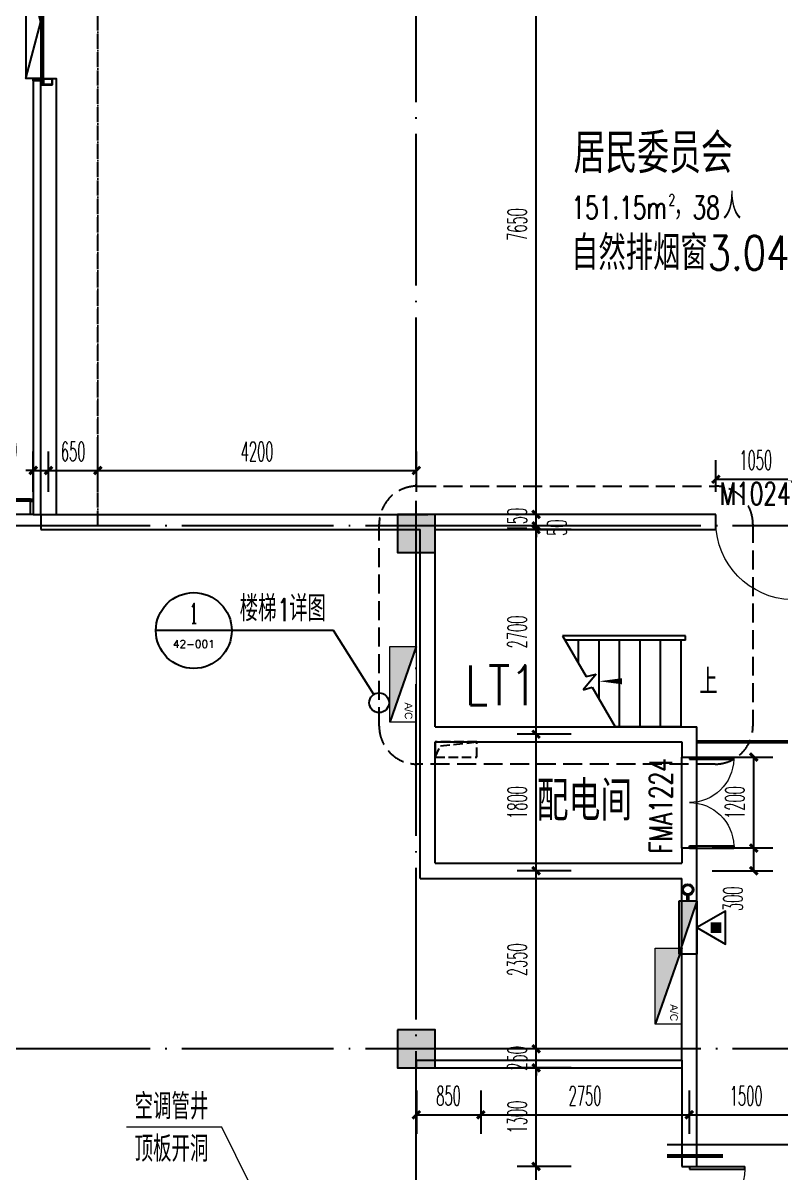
# Model space of a CAD drawing. Header units: millimetres. Extents: x -13830 to 215738, y -24143 to 193994.
# Drawn here: x 9991 to 19985, y 96261 to 111432 of the extents above; entities that cross this region are included whole.
import ezdxf
from ezdxf.enums import TextEntityAlignment as Align

# ---------------------------------------------------------------- set-up
doc = ezdxf.new("R2010")
doc.units = ezdxf.units.MM
doc.header["$LTSCALE"] = 100
doc.linetypes.add('DASH', pattern=[0.35, 0.25, -0.1])
doc.linetypes.add('DOTE', pattern=[2.42, 2, -0.2, 0.02, -0.2])
doc.layers.get('0').update_dxf_attribs({"linetype": 'CONTINUOUS'})
doc.layers.get('DEFPOINTS').update_dxf_attribs({"linetype": 'CONTINUOUS'})
for name, color, linetype in [('A-Drain-Well', 201, 'CONTINUOUS'), ('A-Fin-Stone', 64, 'CONTINUOUS'), ('COLUMN', 9, 'CONTINUOUS'), ('DIM_IDEN', 3, 'CONTINUOUS'), ('DIM_SYMB', 3, 'CONTINUOUS'), ('DOOR_FIRE', 4, 'CONTINUOUS'), ('DOOR_FIRE_TEXT', 7, 'CONTINUOUS'), ('DOTE', 8, 'CONTINUOUS'), ('EQUIP_DETAIL', 9, 'CONTINUOUS'), ('EQUIP_HATCH', 8, 'CONTINUOUS'), ('MCST 2F$0$A-_WIND----_E-', 4, 'CONTINUOUS'), ('MCST ELevations 1S$0$A-_WIND----_E-', 4, 'CONTINUOUS'), ('MCST GF$0$A-_WIND----_E-', 4, 'CONTINUOUS'), ('MCST GF$0$D-METAL', 74, 'CONTINUOUS'), ('P-FIRE-EXTI', 7, 'CONTINUOUS'), ('P-FIRE-HYDR', 1, 'CONTINUOUS'), ('PUB_DIM', 3, 'CONTINUOUS'), ('PUB_HATCH', 8, 'CONTINUOUS'), ('PUB_TEXT', 7, 'CONTINUOUS'), ('RAIL', 163, 'CONTINUOUS'), ('SPACE', 7, 'CONTINUOUS'), ('STAIR', 4, 'CONTINUOUS'), ('WALL', 2, 'CONTINUOUS'), ('WINDOW', 4, 'CONTINUOUS'), ('WINDOW_TEXT', 7, 'CONTINUOUS')]:
    doc.layers.add(name, color=color, linetype=linetype)
doc.layers.add('DIM_LEAD', color=3, linetype='CONTINUOUS', lineweight=13)
doc.layers.add('M-2019.7.9', color=6, linetype='CONTINUOUS', lineweight=15)
doc.styles.add('_TCH_DIM', font='SIMPLEX', dxfattribs={"bigfont": 'GBCBIG'})
doc.styles.add('_TCH_LABEL', font='COMPLEX', dxfattribs={"bigfont": 'GBCBIG'})
doc.styles.add('_TCH_SPACE', font='SIMPLEX', dxfattribs={"height": 5, "bigfont": 'GBCBIG'})
doc.styles.add('_TCH_WINDOW', font='SIMPLEX', dxfattribs={"height": 3.5, "bigfont": 'GBCBIG'})
doc.styles.add('DIM_FONT_T3', font='SIMPLEX', dxfattribs={"width": 0.494118, "bigfont": 'GBCBIG'})
doc.styles.add('HZDX', font='wcad.shx', dxfattribs={"bigfont": 'hzdx.shx'})
doc.styles.add('HZTXT', font='tjromans.shx', dxfattribs={"width": 0.8, "bigfont": 'hztxt.shx'})
doc.dimstyles.new('_TCH_ARCH&&100', dxfattribs={"dimtxt": 255, "dimasz": 100, "dimexe": 250, "dimexo": 300, "dimgap": 122.5, "dimtad": 1, "dimdec": 0, "dimzin": 0, "dimdsep": 46, "dimtxsty": 'DIM_FONT_T3', "dimblk": 'ARCHTICK', "dimcen": 0.09, "dimclrt": 7, "dimazin": 0, "dimtfac": 1, "dimtdec": 0, "dimtix": 1, "dimtmove": 2, "dimatfit": 3, "dimldrblk": 'ARCHTICK', "dimfxl": 1, "dimtolj": 1, "dimtzin": 0, "dimarcsym": 0})

# ---------------------------------------------------------------- blocks, each defined once
blk = doc.blocks.new('FF')
at = {"linetype": 'Continuous'}
for radius in [75, 60]:
    blk.add_circle((0, 0), radius, dxfattribs=at)
blk = doc.blocks.new('DXHS')
blk.add_hatch(color=256).paths.add_polyline_path([(-350, 240), (-350, 0), (350, 0)])
at = {"color": 7, "linetype": 'Continuous'}
for p, q in [((-350, 240), (-350, 0)), ((-350, 240), (350, 240)), ((350, 240), (350, 0)), ((-350, 0), (350, 0))]:
    blk.add_line(p, q, dxfattribs=at)
blk.add_line((-350, 240), (350, 0))
blk = doc.blocks.new('WMHQ')
at = {"layer": 'P-FIRE-EXTI', "linetype": 'Continuous'}
blk.add_hatch(color=256, dxfattribs=at).paths.add_polyline_path([(180, 70), (180, -70), (320, -70), (320, 70)])
at = {"layer": 'P-FIRE-EXTI'}
blk.add_lwpolyline([(0, 0), (375, -217), (375, 217)], close=True, dxfattribs=at)
blk = doc.blocks.new('XHS3')
at = {"const_width": 50}
blk.add_lwpolyline([(300, 120), (225, 120)], dxfattribs=at)
for name, p in [('FF', (150, 120)), ('DXHS', (650, 0))]:
    blk.add_blockref(name, p)
at = {"layer": 'P-FIRE-EXTI', "rotation": 90}
blk.add_blockref('WMHQ', (650, 240), dxfattribs=at)
blk = doc.blocks.new('A$C1D704740')
at = {"layer": 'P-FIRE-HYDR', "rotation": 270}
blk.add_blockref('XHS3', (12660, -4650), dxfattribs=at)
blk = doc.blocks.new('dsffsfddf')
at = {"layer": 'DOTE', "linetype": 'DOTE'}
blk.add_line((5000, 19850), (5000, 31000), dxfattribs=at)
at = {"layer": 'DOTE', "linetype": 'DOTE', "ltscale": 10}
for p, q in [((9200, -3600), (9200, 31000)), ((25050, 19850), (-1850, 19850)), ((25050, 12950), (-1850, 12950))]:
    blk.add_line(p, q, dxfattribs=at)
blk = doc.blocks.new('MCST 2F$0$ELDERLY CARE MULLION')
at = {"layer": 'MCST 2F$0$A-_WIND----_E-'}
blk.add_lwpolyline([(155290, -76416), (155378, -76568), (155408, -76550), (155321, -76399)], close=True, dxfattribs=at)
blk = doc.blocks.new('一层幕墙')
blk.add_lwpolyline([(20239, 10375), (20239, 10410), (20264, 10410), (20264, 10375)], close=True)
at = {"layer": 'MCST 2F$0$A-_WIND----_E-', "color": 8}
for points in [[(20264, 10410), (20264, 14975), (-486, 14975), (-486, -475), (6514, -475)], [(20239, 10410), (20239, 14950), (-461, 14950), (-461, -450), (6514, -450)]]:
    blk.add_lwpolyline(points, dxfattribs=at)
at = {"layer": 'MCST 2F$0$A-_WIND----_E-'}
blk.add_lwpolyline([(20252, 10410), (20252, 14962), (-473, 14962), (-473, -463), (6514, -463)], dxfattribs=at)
at = {"xscale": -1, "rotation": 299.9999999999999}
blk.add_blockref('MCST 2F$0$ELDERLY CARE MULLION', (164063, -85902), dxfattribs=at)
blk = doc.blocks.new('_FZH')
blk.add_lwpolyline([(-0.5, -0.5), (0.5, -0.5), (0.5, 0.5), (-0.5, 0.5)], close=True)
at = {"layer": 'PUB_HATCH'}
blk.add_solid([(-0.5, -0.5), (0.5, -0.5), (-0.5, 0.5), (0.5, 0.5)], dxfattribs=at)
blk = doc.blocks.new('sfdsfsfdsdfs10')
at = {"layer": 'COLUMN', "color": 3, "rotation": 270}
for p, xscale, yscale, zscale in [((9850, 20300), 499.9999999995343, 499.9999999995343, 499.9999999995343), ((9850, 13500), 500.0000000000001, 500.0000000000001, 500.0000000000001)]:
    blk.add_blockref('_FZH', p, dxfattribs=dict(at, xscale=xscale, yscale=yscale, zscale=zscale))
blk = doc.blocks.new('MCST GF$0$elderly care_mullion_2')
at = {"layer": 'MCST GF$0$A-_WIND----_E-'}
for points in [[(170892, -82280), (170892, -82247), (170972, -82247), (170972, -82250), (170950, -82250), (170950, -82280)], [(170892, -82282), (170951, -82282), (170951, -82251), (170954, -82251), (170954, -82282), (170972, -82282), (170972, -82397), (170892, -82397)]]:
    blk.add_lwpolyline(points, close=True, dxfattribs=at)
at = {"layer": 'MCST GF$0$A-_WIND----_E-', "color": 8}
for points in [[(170895, -82250), (170895, -82277), (170947, -82277), (170947, -82250)], [(170895, -82394), (170895, -82285), (170969, -82285), (170969, -82394)]]:
    blk.add_lwpolyline(points, close=True, dxfattribs=at)
blk = doc.blocks.new('dfsfs')
blk.add_lwpolyline([(-270, 5615), (-300, 5615)])
at = {"layer": 'MCST GF$0$A-_WIND----_E-', "color": 8}
blk.add_lwpolyline([(-168, 7161), (-168, 5628), (-193, 5628), (-193, 7161)], close=True, dxfattribs=at)
at = {"layer": 'MCST GF$0$A-_WIND----_E-'}
blk.add_lwpolyline([(-180, 7161), (-180, 5628)], dxfattribs=at)
at = {"layer": 'MCST GF$0$D-METAL'}
blk.add_lwpolyline([(-300, 7175), (-200, 7175), (-200, 7145), (-300, 7145)], close=True, dxfattribs=at)
blk.add_lwpolyline([(-300, 5615), (-300, 5645), (-200, 5645), (-200, 5615), (-270, 5615)], dxfattribs=at)
at = {"layer": 'WALL'}
blk.add_lwpolyline([(0, 7345), (0, 7145), (-50, 7145), (-50, 7225), (-200, 7225), (-200, 7345)], close=True, dxfattribs=at)
for points in [[(-200, 5565), (-50, 5565), (-50, 5645), (0, 5645), (0, -105)], [(-200, -105), (-200, 5565)]]:
    blk.add_lwpolyline(points, dxfattribs=at)
at = {"xscale": -1, "rotation": 90}
blk.add_blockref('MCST GF$0$elderly care_mullion_2', (-82447, 178117), dxfattribs=at)
at = {"rotation": 90}
blk.add_blockref('MCST GF$0$elderly care_mullion_2', (-82447, -165327), dxfattribs=at)
blk = doc.blocks.new('5HP')
at = {"layer": 'EQUIP_HATCH'}
blk.add_hatch(color=256, dxfattribs=at).paths.add_polyline_path([(11197, 101719), (10847, 101719), (10847, 100719)])
at = {"color": 0, "linetype": 'ByBlock'}
blk.add_lwpolyline([(10847, 101719), (11197, 101719), (11197, 100719), (10847, 100719)], close=True, dxfattribs=at)
at = {"layer": 'EQUIP_DETAIL'}
blk.add_line((11197, 101719), (10847, 100719), dxfattribs=at)
at = {"layer": 'EQUIP_DETAIL', "style": 'HZDX'}
blk.add_text('A/C', height=100, rotation=270, dxfattribs=at).set_placement((11097, 100869), align=Align.MIDDLE)
blk = doc.blocks.new('A$C0AEA3915')
at = {"layer": 'M-2019.7.9'}
for p in [(-1997, -96410), (1502, -100391)]:
    blk.add_blockref('5HP', p, dxfattribs=at)
blk = doc.blocks.new('$DorLib2D$00000001')
for p, q in [((0.45, 0.975), (0.5, 0.975)), ((0.45, 0), (0.45, 0.975)), ((0.5, 0), (0.5, 0.975)), ((0.5, 0), (0.45, 0))]:
    blk.add_line(p, q)
at = {"lineweight": 13}
blk.add_arc((0.475, 0), 0.975, 91.4693, 180, dxfattribs=at)
blk = doc.blocks.new('$DorLib2D$00000002')
for p, q in [((-0.5, 0), (-0.5, 0.4875)), ((-0.475, 0.4875), (-0.5, 0.4875)), ((-0.475, 0), (-0.475, 0.4875)), ((0.475, 0), (0.475, 0.4875)), ((0.475, 0.4875), (0.5, 0.4875)), ((0.5, 0), (0.5, 0.4875)), ((-0.5, 0), (-0.475, 0)), ((0.5, 0), (0.475, 0))]:
    blk.add_line(p, q)
at = {"lineweight": 13}
for centre, start, end in [((-0.4875, 0), 0, 88.53072), ((0.4875, 0), 91.46928, 180)]:
    blk.add_arc(centre, 0.4875, start, end, dxfattribs=at)
blk = doc.blocks.new('DFSFDSFSF')
at = {"layer": 'DIM_IDEN'}
for p, q in [((11216, 24669), (10216, 24669)), ((12556, 24669), (11216, 24669)), ((13090, 23827), (12556, 24669)), ((16956, 17887), (25404, 17887))]:
    blk.add_line(p, q, dxfattribs=at)
at = {"layer": 'DIM_IDEN', "linetype": 'DASH', "ltscale": 10}
blk.add_lwpolyline([(13160, 23407), (13160, 26074, -0.414214), (13660, 26574), (17588, 26574, -0.414214), (18088, 26074), (18088, 23407, -0.414214), (17588, 22907), (13660, 22907, -0.414214)], format="xyb", close=True, dxfattribs=at)
at = {"layer": 'DIM_IDEN', "const_width": 50}
blk.add_lwpolyline([(16956, 17737), (17695, 17737)], dxfattribs=at)
at = {"layer": 'DIM_IDEN'}
for centre, radius in [((10716, 24669), 500), ((13160, 23717), 130)]:
    blk.add_circle(centre, radius, dxfattribs=at)
at = {"layer": 'DIM_SYMB'}
blk.add_lwpolyline([(17275, 24000, 0, 0, 0), (16060, 24000, 0, 80, 0), (16360, 24000, 0, 0, 0)], format="xyseb", dxfattribs=at)
at = {"layer": 'DOOR_FIRE'}
for p, q in [((17150, 21800), (17150, 23000)), ((17350, 21800), (17350, 23000))]:
    blk.add_line(p, q, dxfattribs=at)
at = {"layer": 'MCST ELevations 1S$0$A-_WIND----_E-', "color": 42}
blk.add_lwpolyline([(8600, 31920), (8600, 26200), (8700, 26200)], dxfattribs=at)
at = {"layer": 'RAIL'}
blk.add_lwpolyline([(8565, 26200), (4200, 26200), (4200, 5850), (19250, 5850), (19250, 12650)], dxfattribs=at)
at = {"layer": 'STAIR'}
for p, q in [((17140, 24600), (15579, 24600)), ((15579, 24600), (15890, 24061)), ((17200, 24600), (15579, 24600)), ((17200, 24540), (17200, 24600)), ((17200, 24540), (15613, 24540)), ((15790, 24234), (15790, 24540)), ((16060, 23766), (16060, 24540)), ((16330, 23400), (16330, 24540)), ((16600, 23400), (16600, 24540)), ((16870, 23400), (16870, 24540)), ((17140, 23400), (17140, 24540)), ((16020, 24095), (15848, 23889)), ((15890, 24061), (16020, 24095)), ((15848, 23889), (15970, 23922)), ((15970, 23922), (16271, 23400)), ((17140, 23400), (16271, 23400))]:
    blk.add_line(p, q, dxfattribs=at)
at = {"layer": 'WALL'}
for p, q in [((8700, 26200), (13800, 26200)), ((8700, 26200), (8700, 26000)), ((17600, 26200), (13800, 26200)), ((17600, 26000), (17600, 26200)), ((8700, 26000), (13700, 26000)), ((13700, 23300), (13700, 26000)), ((13900, 26000), (17600, 26000)), ((13900, 23400), (13900, 26000)), ((13900, 23400), (17350, 23400)), ((17350, 23000), (17350, 23400)), ((13700, 21400), (13700, 23300)), ((13900, 23200), (17150, 23200)), ((13900, 21600), (13900, 23200)), ((17150, 23200), (17150, 23000)), ((17150, 23000), (17350, 23000)), ((17350, 21800), (17150, 21800)), ((17150, 21800), (17150, 21600)), ((17350, 21500), (17350, 21800)), ((13900, 21600), (17150, 21600)), ((13700, 21400), (17150, 21400)), ((17150, 19000), (17150, 21400)), ((17350, 19000), (17350, 21500)), ((17150, 19000), (17150, 17600)), ((17350, 17600), (17350, 19000)), ((17150, 17600), (17350, 17600))]:
    blk.add_line(p, q, dxfattribs=at)
at = {"layer": 'WALL', "color": 2}
blk.add_line((13400, 26200), (13400, 25950), dxfattribs=at)
at = {"layer": 'WINDOW'}
for p, q in [((13650, 19000), (17150, 19000)), ((13650, 19000), (13650, 18900)), ((13650, 18900), (17150, 18900))]:
    blk.add_line(p, q, dxfattribs=at)
blk.add_lwpolyline([(8500, 33450), (8500, 31950), (8700, 32700), (8500, 33450), (8700, 33450), (8700, 31950), (8500, 31950)], dxfattribs=at)
at = {"layer": 'WINDOW', "color": 3, "linetype": 'DASH', "ltscale": 15, "const_width": 50}
blk.add_lwpolyline([(19050, 23200), (17350, 23200)], dxfattribs=at)
at = {"layer": 'WINDOW', "linetype": 'DASH', "ltscale": 5}
blk.add_lwpolyline([(13900, 23000), (14450, 23000), (14450, 23200), (13900, 23200), (13900, 23000), (13967, 23147), (14450, 23200)], dxfattribs=at)
at = {"rotation": 90}
blk.add_blockref('一层幕墙', (18975, 6136), dxfattribs=at)
at = {"layer": 'A-Drain-Well'}
for name, p in [('dsffsfddf', (4450, 6200)), ('sfdsfsfdsdfs10', (3800, 5650))]:
    blk.add_blockref(name, p, dxfattribs=at)
at = {"layer": 'A-Fin-Stone'}
for name, p in [('A$C0AEA3915', (4450, 19150)), ('dfsfs', (8900, 26305))]:
    blk.add_blockref(name, p, dxfattribs=at)
at = {"layer": 'DOOR_FIRE'}
ref = blk.add_blockref('$DorLib2D$00000002', (17250, 22400), dxfattribs=dict(at, xscale=1200, yscale=-1200, zscale=200, rotation=90))
ref.add_attrib('A', 'FMA1224', (17023, 21725), dxfattribs={"layer": 'DOOR_FIRE_TEXT', "height": 297.5, "rotation": 90, "style": '_TCH_WINDOW', "width": 0.705882})
at = {"layer": 'WINDOW'}
ref = blk.add_blockref('$DorLib2D$00000001', (18125, 26100), dxfattribs=dict(at, xscale=1050, yscale=-1050, zscale=1050, rotation=359.9999999999983))
ref.add_attrib('A', 'M1024', (17650, 26326), dxfattribs={"layer": 'WINDOW_TEXT', "height": 297.5, "style": '_TCH_WINDOW', "width": 0.705882})
ref = blk.add_blockref('$DorLib2D$00000002', (17250, 16850), dxfattribs=dict(at, xscale=1500, yscale=-1500, zscale=1500, rotation=90))
ref.add_attrib('A', 'M1524', (17023, 16375), dxfattribs={"layer": 'WINDOW_TEXT', "height": 297.5, "rotation": 90, "style": '_TCH_WINDOW', "width": 0.705882})
at = {"style": 'HZTXT', "width": 0.8}
for s, p in [('居民委员会', (15723, 30703)), ('LT1', (14293, 23683)), ('配电间', (15237, 22160))]:
    blk.add_text(s, height=525, dxfattribs=at).set_placement(p)
at = {"insert": (15691, 29876), "char_height": 450, "width": 8000, "attachment_point": 1, "line_spacing_factor": 0.8, "style": 'HZTXT'}
blk.add_mtext('自然排烟窗3.04平', dxfattribs=at)
at = {"layer": 'PUB_TEXT', "style": '_TCH_DIM'}
for s, height, p in [('楼梯', 337.6, (11321, 24792)), ('详图', 337.6, (11973, 24792)), ('上', 338, (17380, 23825))]:
    blk.add_text(s, height=height, dxfattribs=at).set_placement(p)
at = {"layer": 'PUB_TEXT', "style": '_TCH_DIM', "width": 0.705882}
blk.add_text('1', height=298, dxfattribs=at).set_placement((11813, 24792))
at = {"layer": 'PUB_TEXT', "style": '_TCH_LABEL'}
for s, height, p, p2 in [('1', 268, (10659, 24760), (10774, 24760)), ('42-001', 100.9, (10438, 24442), (10995, 24442))]:
    blk.add_text(s, height=height, dxfattribs=at).set_placement(p, p2, align=Align.FIT)
at = {"layer": 'SPACE', "style": '_TCH_SPACE', "width": 0.705882}
for s, height, p in [('151.15m', 297.5, (15695, 30100)), ('2', 149, (16975, 30275)), ('38', 297.5, (17291, 30100))]:
    blk.add_text(s, height=height, dxfattribs=at).set_placement(p)
at = {"layer": 'SPACE', "style": '_TCH_SPACE'}
for s, p in [('人', (17691, 30100)), ('，', (17045, 30100))]:
    blk.add_text(s, height=338, dxfattribs=at).set_placement(p)
blk = doc.blocks.new('_ArchTick')
at = {"color": 0, "linetype": 'ByBlock', "const_width": 0.4}
blk.add_lwpolyline([(-0.5, -0.5), (0.5, 0.5)], dxfattribs=at)
blk = doc.blocks.new('*D677')
at = {"layer": 'DEFPOINTS', "color": 0, "transparency": 16777216}
for p in [(16756, 112599), (17519, 112599), (17519, 104949)]:
    blk.add_point(p, dxfattribs=at)
at = {"layer": 'PUB_DIM', "color": 0, "lineweight": -2, "transparency": 16777216}
for p, q in [((17219, 112599), (16506, 112599)), ((16756, 104949), (16756, 112599)), ((17219, 104949), (16506, 104949))]:
    blk.add_line(p, q, dxfattribs=at)
at = {"layer": 'PUB_DIM', "color": 0, "lineweight": -2, "transparency": 16777216, "xscale": 100, "yscale": 100, "zscale": 100}
for p, rotation in [((16756, 112599), 90), ((16756, 104949), 270)]:
    blk.add_blockref('_ArchTick', p, dxfattribs=dict(at, rotation=rotation))
at = {"layer": 'PUB_DIM', "color": 7, "transparency": 16777216, "insert": (16506, 108774), "char_height": 255, "attachment_point": 5, "rotation": 90, "style": 'DIM_FONT_T3'}
blk.add_mtext('\\A1;7650', dxfattribs=at)
blk = doc.blocks.new('*D678')
at = {"layer": 'DEFPOINTS', "color": 0, "transparency": 16777216}
for p in [(16756, 104949), (17519, 104949), (17519, 104799)]:
    blk.add_point(p, dxfattribs=at)
at = {"layer": 'PUB_DIM', "color": 0, "lineweight": -2, "transparency": 16777216}
for p, q in [((16756, 104949), (16756, 105049)), ((17219, 104949), (16506, 104949)), ((16756, 104799), (16756, 104949)), ((17219, 104799), (16506, 104799)), ((16756, 104799), (16756, 104699))]:
    blk.add_line(p, q, dxfattribs=at)
at = {"layer": 'PUB_DIM', "color": 0, "lineweight": -2, "transparency": 16777216, "xscale": 100, "yscale": 100, "zscale": 100}
for p, rotation in [((16756, 104949), 270), ((16756, 104799), 90)]:
    blk.add_blockref('_ArchTick', p, dxfattribs=dict(at, rotation=rotation))
at = {"layer": 'PUB_DIM', "color": 7, "transparency": 16777216, "insert": (16506, 104874), "char_height": 255, "attachment_point": 5, "rotation": 90, "style": 'DIM_FONT_T3'}
blk.add_mtext('\\A1;150', dxfattribs=at)
blk = doc.blocks.new('*D679')
at = {"layer": 'DEFPOINTS', "color": 0, "transparency": 16777216}
for p in [(16756, 104799), (17519, 104799), (17519, 104749)]:
    blk.add_point(p, dxfattribs=at)
at = {"layer": 'PUB_DIM', "color": 0, "lineweight": -2, "transparency": 16777216}
for p, q in [((16756, 104799), (16756, 104899)), ((17219, 104799), (16506, 104799)), ((17219, 104749), (16506, 104749)), ((16756, 104749), (16756, 104799)), ((16756, 104749), (16756, 104649))]:
    blk.add_line(p, q, dxfattribs=at)
at = {"layer": 'PUB_DIM', "color": 0, "lineweight": -2, "transparency": 16777216, "xscale": 100, "yscale": 100, "zscale": 100}
for p, rotation in [((16756, 104799), 270), ((16756, 104749), 90)]:
    blk.add_blockref('_ArchTick', p, dxfattribs=dict(at, rotation=rotation))
at = {"layer": 'PUB_DIM', "color": 7, "transparency": 16777216, "insert": (17031, 104774), "char_height": 255, "attachment_point": 5, "rotation": 90, "style": 'DIM_FONT_T3'}
blk.add_mtext('\\A1;50', dxfattribs=at)
blk = doc.blocks.new('*D680')
at = {"layer": 'DEFPOINTS', "color": 0, "transparency": 16777216}
for p in [(16756, 104749), (17519, 104749), (17519, 102049)]:
    blk.add_point(p, dxfattribs=at)
at = {"layer": 'PUB_DIM', "color": 0, "lineweight": -2, "transparency": 16777216}
for p, q in [((17219, 104749), (16506, 104749)), ((16756, 102049), (16756, 104749)), ((17219, 102049), (16506, 102049))]:
    blk.add_line(p, q, dxfattribs=at)
at = {"layer": 'PUB_DIM', "color": 0, "lineweight": -2, "transparency": 16777216, "xscale": 100, "yscale": 100, "zscale": 100}
for p, rotation in [((16756, 104749), 90), ((16756, 102049), 270)]:
    blk.add_blockref('_ArchTick', p, dxfattribs=dict(at, rotation=rotation))
at = {"layer": 'PUB_DIM', "color": 7, "transparency": 16777216, "insert": (16506, 103399), "char_height": 255, "attachment_point": 5, "rotation": 90, "style": 'DIM_FONT_T3'}
blk.add_mtext('\\A1;2700', dxfattribs=at)
blk = doc.blocks.new('*D681')
at = {"layer": 'DEFPOINTS', "color": 0, "transparency": 16777216}
for p in [(16756, 102049), (17519, 102049), (17519, 100249)]:
    blk.add_point(p, dxfattribs=at)
at = {"layer": 'PUB_DIM', "color": 0, "lineweight": -2, "transparency": 16777216}
for p, q in [((17219, 102049), (16506, 102049)), ((16756, 100249), (16756, 102049)), ((17219, 100249), (16506, 100249))]:
    blk.add_line(p, q, dxfattribs=at)
at = {"layer": 'PUB_DIM', "color": 0, "lineweight": -2, "transparency": 16777216, "xscale": 100, "yscale": 100, "zscale": 100}
for p, rotation in [((16756, 102049), 90), ((16756, 100249), 270)]:
    blk.add_blockref('_ArchTick', p, dxfattribs=dict(at, rotation=rotation))
at = {"layer": 'PUB_DIM', "color": 7, "transparency": 16777216, "insert": (16506, 101149), "char_height": 255, "attachment_point": 5, "rotation": 90, "style": 'DIM_FONT_T3'}
blk.add_mtext('\\A1;1800', dxfattribs=at)
blk = doc.blocks.new('*D682')
at = {"layer": 'DEFPOINTS', "color": 0, "transparency": 16777216}
for p in [(16756, 100249), (17519, 100249), (17519, 97899)]:
    blk.add_point(p, dxfattribs=at)
at = {"layer": 'PUB_DIM', "color": 0, "lineweight": -2, "transparency": 16777216}
for p, q in [((17219, 100249), (16506, 100249)), ((16756, 97899), (16756, 100249)), ((17219, 97899), (16506, 97899))]:
    blk.add_line(p, q, dxfattribs=at)
at = {"layer": 'PUB_DIM', "color": 0, "lineweight": -2, "transparency": 16777216, "xscale": 100, "yscale": 100, "zscale": 100}
for p, rotation in [((16756, 100249), 90), ((16756, 97899), 270)]:
    blk.add_blockref('_ArchTick', p, dxfattribs=dict(at, rotation=rotation))
at = {"layer": 'PUB_DIM', "color": 7, "transparency": 16777216, "insert": (16506, 99074), "char_height": 255, "attachment_point": 5, "rotation": 90, "style": 'DIM_FONT_T3'}
blk.add_mtext('\\A1;2350', dxfattribs=at)
blk = doc.blocks.new('*D683')
at = {"layer": 'DEFPOINTS', "color": 0, "transparency": 16777216}
for p in [(16756, 97899), (17519, 97899), (17519, 97649)]:
    blk.add_point(p, dxfattribs=at)
at = {"layer": 'PUB_DIM', "color": 0, "lineweight": -2, "transparency": 16777216}
for p, q in [((17219, 97899), (16506, 97899)), ((16756, 97899), (16756, 97999)), ((16756, 97649), (16756, 97899)), ((17219, 97649), (16506, 97649)), ((16756, 97649), (16756, 97549))]:
    blk.add_line(p, q, dxfattribs=at)
at = {"layer": 'PUB_DIM', "color": 0, "lineweight": -2, "transparency": 16777216, "xscale": 100, "yscale": 100, "zscale": 100}
for p, rotation in [((16756, 97899), 270), ((16756, 97649), 90)]:
    blk.add_blockref('_ArchTick', p, dxfattribs=dict(at, rotation=rotation))
at = {"layer": 'PUB_DIM', "color": 7, "transparency": 16777216, "insert": (16506, 97774), "char_height": 255, "attachment_point": 5, "rotation": 90, "style": 'DIM_FONT_T3'}
blk.add_mtext('\\A1;250', dxfattribs=at)
blk = doc.blocks.new('*D684')
at = {"layer": 'DEFPOINTS', "color": 0, "transparency": 16777216}
for p in [(16756, 97649), (17519, 97649), (17519, 96349)]:
    blk.add_point(p, dxfattribs=at)
at = {"layer": 'PUB_DIM', "color": 0, "lineweight": -2, "transparency": 16777216}
for p, q in [((17219, 97649), (16506, 97649)), ((16756, 96349), (16756, 97649)), ((17219, 96349), (16506, 96349))]:
    blk.add_line(p, q, dxfattribs=at)
at = {"layer": 'PUB_DIM', "color": 0, "lineweight": -2, "transparency": 16777216, "xscale": 100, "yscale": 100, "zscale": 100}
for p, rotation in [((16756, 97649), 90), ((16756, 96349), 270)]:
    blk.add_blockref('_ArchTick', p, dxfattribs=dict(at, rotation=rotation))
at = {"layer": 'PUB_DIM', "color": 7, "transparency": 16777216, "insert": (16506, 96999), "char_height": 255, "attachment_point": 5, "rotation": 90, "style": 'DIM_FONT_T3'}
blk.add_mtext('\\A1;1300', dxfattribs=at)
blk = doc.blocks.new('*D685')
at = {"layer": 'DEFPOINTS', "color": 0, "transparency": 16777216}
for p in [(16756, 96349), (17519, 96349), (17519, 94849)]:
    blk.add_point(p, dxfattribs=at)
at = {"layer": 'PUB_DIM', "color": 0, "lineweight": -2, "transparency": 16777216}
for p, q in [((17219, 96349), (16506, 96349)), ((16756, 94849), (16756, 96349)), ((17219, 94849), (16506, 94849))]:
    blk.add_line(p, q, dxfattribs=at)
at = {"layer": 'PUB_DIM', "color": 0, "lineweight": -2, "transparency": 16777216, "xscale": 100, "yscale": 100, "zscale": 100}
for p, rotation in [((16756, 96349), 90), ((16756, 94849), 270)]:
    blk.add_blockref('_ArchTick', p, dxfattribs=dict(at, rotation=rotation))
at = {"layer": 'PUB_DIM', "color": 7, "transparency": 16777216, "insert": (16506, 95599), "char_height": 255, "attachment_point": 5, "rotation": 90, "style": 'DIM_FONT_T3'}
blk.add_mtext('\\A1;1500', dxfattribs=at)
blk = doc.blocks.new('*D750')
at = {"layer": 'DEFPOINTS', "color": 0, "transparency": 16777216}
for p in [(18776, 101749), (19626, 101749), (18776, 100549)]:
    blk.add_point(p, dxfattribs=at)
at = {"layer": 'PUB_DIM', "color": 0, "lineweight": -2, "transparency": 16777216}
for p, q in [((19076, 101749), (19876, 101749)), ((19626, 100549), (19626, 101749)), ((19076, 100549), (19876, 100549))]:
    blk.add_line(p, q, dxfattribs=at)
at = {"layer": 'PUB_DIM', "color": 0, "lineweight": -2, "transparency": 16777216, "xscale": 100, "yscale": 100, "zscale": 100}
for p, rotation in [((19626, 101749), 90), ((19626, 100549), 270)]:
    blk.add_blockref('_ArchTick', p, dxfattribs=dict(at, rotation=rotation))
at = {"layer": 'PUB_DIM', "color": 7, "transparency": 16777216, "insert": (19376, 101149), "char_height": 255, "attachment_point": 5, "rotation": 90, "style": 'DIM_FONT_T3'}
blk.add_mtext('\\A1;1200', dxfattribs=at)
blk = doc.blocks.new('*D751')
at = {"layer": 'DEFPOINTS', "color": 0, "transparency": 16777216}
for p in [(18776, 100549), (19626, 100549), (18776, 100249)]:
    blk.add_point(p, dxfattribs=at)
at = {"layer": 'PUB_DIM', "color": 0, "lineweight": -2, "transparency": 16777216}
for p, q in [((19076, 100549), (19876, 100549)), ((19626, 100249), (19626, 100549)), ((19076, 100249), (19876, 100249))]:
    blk.add_line(p, q, dxfattribs=at)
at = {"layer": 'PUB_DIM', "color": 0, "lineweight": -2, "transparency": 16777216, "xscale": 100, "yscale": 100, "zscale": 100}
for p, rotation in [((19626, 100549), 90), ((19626, 100249), 270)]:
    blk.add_blockref('_ArchTick', p, dxfattribs=dict(at, rotation=rotation))
at = {"layer": 'PUB_DIM', "color": 7, "transparency": 16777216, "insert": (19351, 99879), "char_height": 255, "attachment_point": 5, "rotation": 90, "style": 'DIM_FONT_T3'}
blk.add_mtext('\\A1;300', dxfattribs=at)
blk = doc.blocks.new('*D949')
at = {"layer": 'DEFPOINTS', "color": 0, "transparency": 16777216}
for p in [(18776, 97649), (20277, 97649), (20277, 97029)]:
    blk.add_point(p, dxfattribs=at)
at = {"layer": 'PUB_DIM', "color": 0, "lineweight": -2, "transparency": 16777216}
for p, q in [((18776, 97349), (18776, 96779)), ((20277, 97349), (20277, 96779)), ((18776, 97029), (20277, 97029))]:
    blk.add_line(p, q, dxfattribs=at)
at = {"layer": 'PUB_DIM', "color": 0, "lineweight": -2, "transparency": 16777216, "xscale": 100, "yscale": 100, "zscale": 100, "rotation": 180}
blk.add_blockref('_ArchTick', (18776, 97029), dxfattribs=at)
at = {"layer": 'PUB_DIM', "color": 0, "lineweight": -2, "transparency": 16777216, "xscale": 100, "yscale": 100, "zscale": 100}
blk.add_blockref('_ArchTick', (20277, 97029), dxfattribs=at)
at = {"layer": 'PUB_DIM', "color": 7, "transparency": 16777216, "insert": (19526, 97279), "char_height": 255, "attachment_point": 5, "style": 'DIM_FONT_T3'}
blk.add_mtext('\\A1;1500', dxfattribs=at)
blk = doc.blocks.new('*D950')
at = {"layer": 'DEFPOINTS', "color": 0, "transparency": 16777216}
for p in [(16027, 97649), (18776, 97649), (18776, 97029)]:
    blk.add_point(p, dxfattribs=at)
at = {"layer": 'PUB_DIM', "color": 0, "lineweight": -2, "transparency": 16777216}
for p, q in [((16027, 97349), (16027, 96779)), ((18776, 97349), (18776, 96779)), ((16027, 97029), (18776, 97029))]:
    blk.add_line(p, q, dxfattribs=at)
at = {"layer": 'PUB_DIM', "color": 0, "lineweight": -2, "transparency": 16777216, "xscale": 100, "yscale": 100, "zscale": 100, "rotation": 180}
blk.add_blockref('_ArchTick', (16027, 97029), dxfattribs=at)
at = {"layer": 'PUB_DIM', "color": 0, "lineweight": -2, "transparency": 16777216, "xscale": 100, "yscale": 100, "zscale": 100}
blk.add_blockref('_ArchTick', (18776, 97029), dxfattribs=at)
at = {"layer": 'PUB_DIM', "color": 7, "transparency": 16777216, "insert": (17401, 97279), "char_height": 255, "attachment_point": 5, "style": 'DIM_FONT_T3'}
blk.add_mtext('\\A1;2750', dxfattribs=at)
blk = doc.blocks.new('*D951')
at = {"layer": 'DEFPOINTS', "color": 0, "transparency": 16777216}
for p in [(15177, 97649), (16027, 97649), (16027, 97029)]:
    blk.add_point(p, dxfattribs=at)
at = {"layer": 'PUB_DIM', "color": 0, "lineweight": -2, "transparency": 16777216}
for p, q in [((15177, 97349), (15177, 96779)), ((16027, 97349), (16027, 96779)), ((15177, 97029), (16027, 97029))]:
    blk.add_line(p, q, dxfattribs=at)
at = {"layer": 'PUB_DIM', "color": 0, "lineweight": -2, "transparency": 16777216, "xscale": 100, "yscale": 100, "zscale": 100, "rotation": 180}
blk.add_blockref('_ArchTick', (15177, 97029), dxfattribs=at)
at = {"layer": 'PUB_DIM', "color": 0, "lineweight": -2, "transparency": 16777216, "xscale": 100, "yscale": 100, "zscale": 100}
blk.add_blockref('_ArchTick', (16027, 97029), dxfattribs=at)
at = {"layer": 'PUB_DIM', "color": 7, "transparency": 16777216, "insert": (15602, 97279), "char_height": 255, "attachment_point": 5, "style": 'DIM_FONT_T3'}
blk.add_mtext('\\A1;850', dxfattribs=at)
blk = doc.blocks.new('*D952')
at = {"layer": 'DEFPOINTS', "color": 0, "transparency": 16777216}
for p in [(15177, 105529), (10977, 104949), (15177, 104949)]:
    blk.add_point(p, dxfattribs=at)
at = {"layer": 'PUB_DIM', "color": 0, "lineweight": -2, "transparency": 16777216}
for p, q in [((10977, 105249), (10977, 105779)), ((15177, 105249), (15177, 105779)), ((10977, 105529), (15177, 105529))]:
    blk.add_line(p, q, dxfattribs=at)
at = {"layer": 'PUB_DIM', "color": 0, "lineweight": -2, "transparency": 16777216, "xscale": 100, "yscale": 100, "zscale": 100, "rotation": 180}
blk.add_blockref('_ArchTick', (10977, 105529), dxfattribs=at)
at = {"layer": 'PUB_DIM', "color": 0, "lineweight": -2, "transparency": 16777216, "xscale": 100, "yscale": 100, "zscale": 100}
blk.add_blockref('_ArchTick', (15177, 105529), dxfattribs=at)
at = {"layer": 'PUB_DIM', "color": 7, "transparency": 16777216, "insert": (13077, 105779), "char_height": 255, "attachment_point": 5, "style": 'DIM_FONT_T3'}
blk.add_mtext('\\A1;4200', dxfattribs=at)
blk = doc.blocks.new('*D953')
at = {"layer": 'DEFPOINTS', "color": 0, "transparency": 16777216}
for p in [(10977, 105529), (10327, 104949), (10977, 104949)]:
    blk.add_point(p, dxfattribs=at)
at = {"layer": 'PUB_DIM', "color": 0, "lineweight": -2, "transparency": 16777216}
for p, q in [((10327, 105249), (10327, 105779)), ((10977, 105249), (10977, 105779)), ((10327, 105529), (10977, 105529))]:
    blk.add_line(p, q, dxfattribs=at)
at = {"layer": 'PUB_DIM', "color": 0, "lineweight": -2, "transparency": 16777216, "xscale": 100, "yscale": 100, "zscale": 100, "rotation": 180}
blk.add_blockref('_ArchTick', (10327, 105529), dxfattribs=at)
at = {"layer": 'PUB_DIM', "color": 0, "lineweight": -2, "transparency": 16777216, "xscale": 100, "yscale": 100, "zscale": 100}
blk.add_blockref('_ArchTick', (10977, 105529), dxfattribs=at)
at = {"layer": 'PUB_DIM', "color": 7, "transparency": 16777216, "insert": (10652, 105779), "char_height": 255, "attachment_point": 5, "style": 'DIM_FONT_T3'}
blk.add_mtext('\\A1;650', dxfattribs=at)
blk = doc.blocks.new('*D954')
at = {"layer": 'DEFPOINTS', "color": 0, "transparency": 16777216}
for p in [(10327, 105529), (10127, 104949), (10327, 104949)]:
    blk.add_point(p, dxfattribs=at)
at = {"layer": 'PUB_DIM', "color": 0, "lineweight": -2, "transparency": 16777216}
for p, q in [((10127, 105249), (10127, 105779)), ((10327, 105249), (10327, 105779)), ((10127, 105529), (10027, 105529)), ((10127, 105529), (10327, 105529)), ((10327, 105529), (10427, 105529))]:
    blk.add_line(p, q, dxfattribs=at)
at = {"layer": 'PUB_DIM', "color": 0, "lineweight": -2, "transparency": 16777216, "xscale": 100, "yscale": 100, "zscale": 100}
blk.add_blockref('_ArchTick', (10127, 105529), dxfattribs=at)
at = {"layer": 'PUB_DIM', "color": 0, "lineweight": -2, "transparency": 16777216, "xscale": 100, "yscale": 100, "zscale": 100, "rotation": 180}
blk.add_blockref('_ArchTick', (10327, 105529), dxfattribs=at)
at = {"layer": 'PUB_DIM', "color": 7, "transparency": 16777216, "insert": (9757, 105804), "char_height": 255, "attachment_point": 5, "style": 'DIM_FONT_T3'}
blk.add_mtext('\\A1;200', dxfattribs=at)
blk = doc.blocks.new('*D1005')
at = {"layer": 'DEFPOINTS', "color": 0, "transparency": 16777216}
for p in [(20177, 105414), (19127, 104949), (20177, 104949)]:
    blk.add_point(p, dxfattribs=at)
at = {"layer": 'PUB_DIM', "color": 0, "lineweight": -2, "transparency": 16777216}
for p, q in [((19127, 105249), (19127, 105664)), ((20177, 105249), (20177, 105664)), ((19127, 105414), (20177, 105414))]:
    blk.add_line(p, q, dxfattribs=at)
at = {"layer": 'PUB_DIM', "color": 0, "lineweight": -2, "transparency": 16777216, "xscale": 100, "yscale": 100, "zscale": 100, "rotation": 180}
blk.add_blockref('_ArchTick', (19127, 105414), dxfattribs=at)
at = {"layer": 'PUB_DIM', "color": 0, "lineweight": -2, "transparency": 16777216, "xscale": 100, "yscale": 100, "zscale": 100}
blk.add_blockref('_ArchTick', (20177, 105414), dxfattribs=at)
at = {"layer": 'PUB_DIM', "color": 7, "transparency": 16777216, "insert": (19652, 105664), "char_height": 255, "attachment_point": 5, "style": 'DIM_FONT_T3'}
blk.add_mtext('\\A1;1050', dxfattribs=at)

msp = doc.modelspace()

# ---------------------------------------------------------------- block references
at = {"layer": 'A-Fin-Stone'}
msp.add_blockref('A$C1D704740', (5976.6, 104798.5), dxfattribs=at)

# ---------------------------------------------------------------- next in the draw order: block references
at = {"layer": 'WINDOW'}
msp.add_blockref('DFSFDSFSF', (1526.6, 78748.5), dxfattribs=at)

# ---------------------------------------------------------------- next in the draw order: linework, layer by layer
at = {"layer": 'DIM_LEAD'}
for p, q in [((12614, 96865.2), (11357.4, 96865.2)), ((12983.5, 96116.6), (12614, 96865.2))]:
    msp.add_line(p, q, dxfattribs=at)

# ---------------------------------------------------------------- next in the draw order: texts
at = {"layer": 'PUB_TEXT', "style": '_TCH_DIM'}
for s, p in [('空调管井', (11462.4, 96970.2)), ('顶板开洞', (11462.4, 96410.2))]:
    msp.add_text(s, height=337.59, dxfattribs=at).set_placement(p)

# ---------------------------------------------------------------- next in the draw order: dimensions: what is measured, and where the dimension line sits
at = {"layer": 'PUB_DIM'}
for p1, p2, distance, picture, middle in [((17518.5, 104948.5), (17518.5, 112598.5), 762.7, '*D677', (16505.8, 108773.5)), ((10326.6, 104948.5), (10976.6, 104948.5), 580.9, '*D953', (10651.6, 105779.4)), ((10976.6, 104948.5), (15176.6, 104948.5), 580.9, '*D952', (13076.6, 105779.4)), ((19126.6, 104948.5), (20176.6, 104948.5), 465.4, '*D1005', (19651.6, 105664)), ((17518.5, 104798.5), (17518.5, 104948.5), 762.7, '*D678', (16505.8, 104873.5)), ((17518.5, 102048.5), (17518.5, 104748.5), 762.7, '*D680', (16505.8, 103398.5)), ((17518.5, 100248.5), (17518.5, 102048.5), 762.7, '*D681', (16505.8, 101148.5)), ((18776.2, 100548.5), (18776.2, 101748.5), -850.1, '*D750', (19376.3, 101148.5)), ((17518.5, 97898.5), (17518.5, 100248.5), 762.7, '*D682', (16505.8, 99073.5)), ((17518.5, 97648.5), (17518.5, 97898.5), 762.7, '*D683', (16505.8, 97773.5)), ((17518.5, 96348.5), (17518.5, 97648.5), 762.7, '*D684', (16505.8, 96998.5)), ((15176.6, 97648.5), (16026.6, 97648.5), -619.3, '*D951', (15601.6, 97279.2)), ((16026.6, 97648.5), (18776.2, 97648.5), -619.3, '*D950', (17401.4, 97279.2)), ((18776.2, 97648.5), (20276.6, 97648.5), -619.3, '*D949', (19526.4, 97279.2)), ((17518.5, 94848.5), (17518.5, 96348.5), 762.7, '*D685', (16505.8, 95598.5))]:
    dim = msp.add_aligned_dim(p1=p1, p2=p2, distance=distance, dimstyle='_TCH_ARCH&&100', dxfattribs=at)
    dim.commit()
    dim.dimension.update_dxf_attribs({"geometry": picture, "text_midpoint": middle})
for base, p1, p2, angle, picture, middle in [((10326.6, 105529.4), (10126.6, 104948.5), (10326.6, 104948.5), 0, '*D954', (9756.6, 105804.4)), ((16755.8, 104798.5), (17518.5, 104748.5), (17518.5, 104798.5), 90, '*D679', (17030.8, 104773.5)), ((19626.3, 100548.5), (18776.2, 100248.5), (18776.2, 100548.5), 90, '*D751', (19351.3, 99878.5))]:
    dim = msp.add_linear_dim(base=base, p1=p1, p2=p2, angle=angle, dimstyle='_TCH_ARCH&&100', dxfattribs=at)
    dim.commit()
    dim.dimension.update_dxf_attribs({"geometry": picture, "text_midpoint": middle, "dimtype": 129})

doc.saveas('drawing.dxf')
